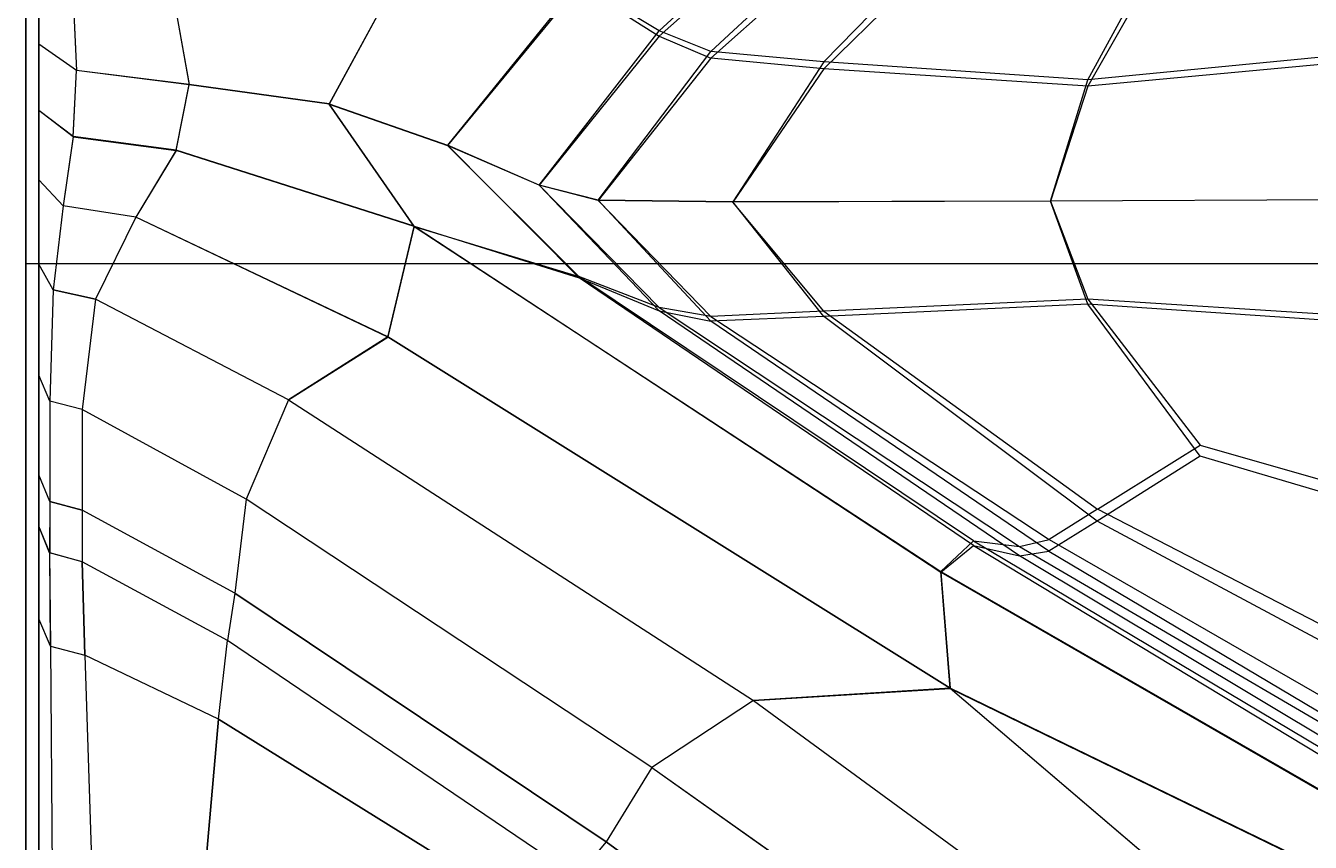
# Model space of a CAD drawing. Extents: x 11992 to 29481, y -6727 to 6811.
# Drawn here: x 12602.188 to 12606.235, y 1263.742 to 1266.316 of the extents above; entities that cross this region are included whole.
import ezdxf

# ---------------------------------------------------------------- set-up
doc = ezdxf.new("R2010")
doc.units = 0
doc.header["$MEASUREMENT"] = 0
doc.layers.get('0').update_dxf_attribs({"color": 8, "linetype": 'CONTINUOUS'})

msp = doc.modelspace()

# ---------------------------------------------------------------- linework, layer by layer
for p, q in [((12602.1883, 1277.0132, -1749.7151), (12602.1883, 1262.3258, -1766.6945)), ((12602.1883, 1274.9377, -1732.2581), (12602.1883, 1265.565, -1712.1856)), ((12602.1883, 1274.9377, -1748.6073), (12602.1883, 1259.3552, -1764.3506)), ((12602.1883, 1274.9377, -1732.2581), (12602.1883, 1248.8509, -1744.4441)), ((12602.1883, 1272.4257, -1734.7701), (12602.1883, 1256.6825, -1719.1873)), ((12602.1883, 1270.9588, -1737.9697), (12602.1883, 1252.3533, -1725.3973)), ((12602.1883, 1270.9588, -1742.8956), (12602.1883, 1250.7571, -1751.9914)), ((12602.1883, 1270.7349, -1739.1562), (12602.1883, 1248.8509, -1736.4213)), ((12602.1883, 1270.7349, -1741.7091), (12602.1883, 1249.5795, -1748.3068)), ((12602.1883, 1250.7571, -1751.9914), (12602.1883, 1270.6555, -1740.4327)), ((12602.1883, 1269.0416, -1770.2761), (12602.1883, 1265.565, -1768.6797)), ((12602.2297, 1264.4459, -1752.8047), (12602.2297, 1267.8715, -1754.1659)), ((12602.2297, 1267.6264, -1726.9486), (12602.2297, 1265.7483, -1728.5398)), ((12604.1833, 1266.2991, -1725.6076), (12605.3182, 1267.3427, -1724.8538)), ((12605.3182, 1267.2921, -1756.0416), (12604.1838, 1266.2824, -1755.2686)), ((12602.2297, 1265.7495, -1727.3566), (12602.2297, 1267.2356, -1726.5312)), ((12604.3464, 1266.2345, -1725.5787), (12605.4117, 1267.2239, -1724.8765)), ((12605.4112, 1267.1629, -1756.0267), (12604.3469, 1266.2133, -1755.3014)), ((12604.7026, 1266.2021, -1725.5952), (12605.5647, 1267.0866, -1724.9722)), ((12605.5638, 1267.027, -1755.9324), (12604.7026, 1266.1792, -1755.287)), ((12605.5342, 1266.1453, -1725.6339), (12605.888, 1266.7948, -1725.173)), ((12605.8876, 1266.7459, -1755.7269), (12605.5337, 1266.1248, -1755.2485)), ((12602.2297, 1266.0488, -1726.6613), (12602.2297, 1266.6558, -1726.4083)), ((12603.4118, 1266.5623, -1725.8625), (12603.1443, 1266.0693, -1726.2478)), ((12603.4118, 1266.5604, -1755.0026), (12603.1443, 1266.0681, -1754.6168)), ((12602.2297, 1265.4048, -1753.2975), (12602.2297, 1266.5201, -1752.8145)), ((12602.2297, 1265.2143, -1753.4625), (12602.2297, 1266.4345, -1754.2515)), ((12603.9311, 1266.4517, -1725.7052), (12603.5172, 1265.9391, -1726.1178)), ((12603.9316, 1266.4424, -1755.1651), (12603.5172, 1265.9379, -1754.7471)), ((12604.1833, 1266.2991, -1725.6076), (12603.9311, 1266.4517, -1725.7052)), ((12603.9316, 1266.4424, -1755.1651), (12604.1838, 1266.2824, -1755.2686)), ((12602.3375, 1266.4009, -1726.1456), (12602.348, 1266.1749, -1726.3544)), ((12602.3375, 1266.4007, -1754.7201), (12602.348, 1266.1746, -1754.5112)), ((12602.6618, 1266.3585, -1726.1025), (12602.7037, 1266.1301, -1726.309)), ((12602.6618, 1266.358, -1754.7625), (12602.7037, 1266.1293, -1754.5561)), ((12603.8052, 1265.813, -1725.9923), (12604.1833, 1266.2991, -1725.6076)), ((12604.3464, 1266.2345, -1725.5787), (12604.1833, 1266.2991, -1725.6076)), ((12602.348, 1266.1746, -1754.5112), (12602.2297, 1266.2574, -1754.4287)), ((12602.2297, 1266.2285, -1726.8356), (12602.2297, 1266.2574, -1726.4372)), ((12602.348, 1266.1749, -1726.3544), (12602.2297, 1266.2574, -1726.4372)), ((12604.1838, 1266.2824, -1755.2686), (12603.8052, 1265.8125, -1754.873)), ((12604.1838, 1266.2824, -1755.2686), (12604.3469, 1266.2133, -1755.3014)), ((12602.2297, 1266.095, -1753.1978), (12602.2297, 1266.2285, -1754.0302)), ((12603.9917, 1265.7655, -1725.9446), (12604.3464, 1266.2345, -1725.5787)), ((12604.3469, 1266.2133, -1755.3014), (12603.9917, 1265.7648, -1754.9206)), ((12604.7026, 1266.2021, -1725.5952), (12604.3464, 1266.2345, -1725.5787)), ((12604.7026, 1266.1792, -1755.287), (12604.3469, 1266.2133, -1755.3014)), ((12606.5198, 1266.2171, -1755.3146), (12605.5337, 1266.1248, -1755.2485)), ((12606.5198, 1266.2407, -1725.5706), (12605.5342, 1266.1453, -1725.6339)), ((12602.2297, 1265.7584, -1727.8747), (12602.2297, 1266.1937, -1728.2518)), ((12602.2297, 1265.4551, -1752.825), (12602.2297, 1266.1937, -1752.614)), ((12602.3375, 1265.966, -1726.5806), (12602.348, 1266.1749, -1726.3544)), ((12602.3375, 1265.9658, -1754.2852), (12602.348, 1266.1746, -1754.5112)), ((12602.7037, 1266.1301, -1726.309), (12602.348, 1266.1749, -1726.3544)), ((12602.7037, 1266.1293, -1754.5561), (12602.348, 1266.1746, -1754.5112)), ((12604.7026, 1266.2021, -1725.5952), (12604.4156, 1265.7607, -1725.9397)), ((12604.7026, 1266.1792, -1755.287), (12604.4156, 1265.7598, -1754.9254)), ((12605.5342, 1266.1453, -1725.6339), (12604.7026, 1266.2021, -1725.5952)), ((12605.5337, 1266.1248, -1755.2485), (12604.7026, 1266.1792, -1755.287)), ((12605.416, 1265.7629, -1725.9426), (12605.5342, 1266.1453, -1725.6339)), ((12602.6618, 1265.9236, -1726.5378), (12602.7037, 1266.1301, -1726.309)), ((12602.6618, 1265.9226, -1754.3275), (12602.7037, 1266.1293, -1754.5561)), ((12603.1443, 1266.0693, -1726.2478), (12602.7037, 1266.1301, -1726.309)), ((12603.1443, 1266.0681, -1754.6168), (12602.7037, 1266.1293, -1754.5561)), ((12605.5337, 1266.1248, -1755.2485), (12605.416, 1265.7629, -1754.9231)), ((12603.4118, 1265.6835, -1726.7401), (12603.1443, 1266.0693, -1726.2478)), ((12603.1443, 1266.0693, -1726.2478), (12603.5172, 1265.9391, -1726.1178)), ((12603.1443, 1266.0681, -1754.6168), (12603.5172, 1265.9379, -1754.7471)), ((12603.4118, 1265.6828, -1754.1237), (12603.1443, 1266.0681, -1754.6168)), ((12602.3375, 1265.9658, -1754.2852), (12602.2297, 1266.0488, -1754.2046)), ((12602.3375, 1265.966, -1726.5806), (12602.2297, 1266.0488, -1726.6613)), ((12602.3375, 1265.966, -1726.5806), (12602.306, 1265.7481, -1726.85)), ((12602.3375, 1265.9658, -1754.2852), (12602.306, 1265.7479, -1754.0158)), ((12602.6618, 1265.9236, -1726.5378), (12602.3375, 1265.966, -1726.5806)), ((12602.3375, 1265.9658, -1754.2852), (12602.6618, 1265.9226, -1754.3275)), ((12603.8052, 1265.813, -1725.9923), (12603.5172, 1265.9391, -1726.1178)), ((12603.9316, 1265.5209, -1726.6223), (12603.5172, 1265.9391, -1726.1178)), ((12603.9311, 1265.5254, -1754.2343), (12603.5172, 1265.9379, -1754.7471)), ((12603.8052, 1265.8125, -1754.873), (12603.5172, 1265.9379, -1754.7471)), ((12602.2297, 1265.8997, -1728.413), (12602.2297, 1265.4048, -1727.5683)), ((12602.6618, 1265.9236, -1726.5378), (12602.5349, 1265.7126, -1726.8153)), ((12602.6618, 1265.9226, -1754.3275), (12602.5349, 1265.7119, -1754.0504)), ((12603.4118, 1265.6835, -1726.7401), (12602.6618, 1265.9236, -1726.5378)), ((12603.4118, 1265.6828, -1754.1237), (12602.6618, 1265.9226, -1754.3275)), ((12602.2297, 1265.8296, -1726.9267), (12602.2297, 1265.5636, -1727.1889)), ((12602.306, 1265.7479, -1754.0158), (12602.2297, 1265.8296, -1753.9392)), ((12602.306, 1265.7481, -1726.85), (12602.2297, 1265.8296, -1726.9267)), ((12604.1838, 1265.4174, -1726.4622), (12603.8052, 1265.813, -1725.9923)), ((12603.9917, 1265.7655, -1725.9446), (12603.8052, 1265.813, -1725.9923)), ((12603.9917, 1265.7648, -1754.9206), (12603.8052, 1265.8125, -1754.873)), ((12603.8052, 1265.8125, -1754.873), (12604.1833, 1265.4279, -1754.3871)), ((12606.4827, 1265.7679, -1754.9187), (12605.416, 1265.7629, -1754.9231)), ((12602.2297, 1265.7495, -1727.3566), (12602.2297, 1265.2143, -1727.4033)), ((12602.2297, 1265.7483, -1752.3261), (12602.2297, 1262.8477, -1747.4478)), ((12602.306, 1265.7481, -1726.85), (12602.2746, 1265.483, -1727.1161)), ((12602.306, 1265.7479, -1754.0158), (12602.2746, 1265.483, -1753.7497)), ((12602.5349, 1265.7126, -1726.8153), (12602.306, 1265.7481, -1726.85)), ((12602.5349, 1265.7119, -1754.0504), (12602.306, 1265.7479, -1754.0158)), ((12604.4156, 1265.7607, -1725.9397), (12603.9917, 1265.7655, -1725.9446)), ((12604.3469, 1265.3848, -1726.393), (12603.9917, 1265.7655, -1725.9446)), ((12604.4156, 1265.7598, -1754.9254), (12603.9917, 1265.7648, -1754.9206)), ((12603.9917, 1265.7648, -1754.9206), (12604.3464, 1265.3988, -1754.4516)), ((12605.416, 1265.7629, -1754.9231), (12604.4156, 1265.7598, -1754.9254)), ((12605.416, 1265.7629, -1725.9426), (12604.4156, 1265.7607, -1725.9397)), ((12604.7026, 1265.3993, -1726.359), (12604.4156, 1265.7607, -1725.9397)), ((12604.7026, 1265.4155, -1754.4841), (12604.4156, 1265.7598, -1754.9254)), ((12606.4827, 1265.7674, -1725.9476), (12605.416, 1265.7629, -1725.9426)), ((12605.416, 1265.7629, -1754.9231), (12605.5342, 1265.4541, -1754.5407)), ((12605.5337, 1265.4377, -1726.3046), (12605.416, 1265.7629, -1725.9426)), ((12602.5349, 1265.7126, -1726.8153), (12602.4086, 1265.4541, -1727.0896)), ((12602.5349, 1265.7119, -1754.0504), (12602.4086, 1265.4539, -1753.7762)), ((12603.3289, 1265.3352, -1727.2849), (12602.5349, 1265.7126, -1726.8153)), ((12603.3289, 1265.334, -1753.5808), (12602.5349, 1265.7119, -1754.0504)), ((12603.4118, 1265.6835, -1726.7401), (12603.3289, 1265.3352, -1727.2849)), ((12603.3289, 1265.334, -1753.5808), (12603.4118, 1265.6828, -1754.1237)), ((12603.4118, 1265.6835, -1726.7401), (12603.9316, 1265.5209, -1726.6223)), ((12603.4118, 1265.6835, -1726.7401), (12605.0707, 1264.5932, -1728.1416)), ((12603.4118, 1265.6828, -1754.1237), (12605.0707, 1264.5951, -1752.718)), ((12603.4118, 1265.6828, -1754.1237), (12603.9311, 1265.5254, -1754.2343)), ((12607.1879, 1265.565, -1768.6797), (12602.1883, 1265.565, -1768.6797)), ((12607.1879, 1265.565, -1712.1856), (12602.1883, 1265.565, -1712.1856)), ((12602.2746, 1265.483, -1753.7497), (12602.2297, 1265.5636, -1753.677)), ((12602.2746, 1265.483, -1727.1161), (12602.2297, 1265.5636, -1727.1889)), ((12605.1742, 1264.6924, -1753.1063), (12603.9311, 1265.5254, -1754.2343)), ((12604.1833, 1265.4279, -1754.3871), (12603.9311, 1265.5254, -1754.2343)), ((12605.1742, 1264.6774, -1727.7317), (12603.9316, 1265.5209, -1726.6223)), ((12603.9316, 1265.5209, -1726.6223), (12604.1838, 1265.4174, -1726.4622)), ((12602.2297, 1264.9344, -1752.9935), (12602.2297, 1265.4754, -1751.9991)), ((12602.2297, 1263.95, -1729.0222), (12602.2297, 1265.4754, -1728.8668)), ((12602.2746, 1265.483, -1753.7497), (12602.2641, 1265.1328, -1753.5332)), ((12602.2746, 1265.483, -1727.1161), (12602.2641, 1265.1328, -1727.3326)), ((12602.4086, 1265.4539, -1753.7762), (12602.2746, 1265.483, -1753.7497)), ((12602.2746, 1265.483, -1727.1161), (12602.4086, 1265.4541, -1727.0896)), ((12602.4086, 1265.4541, -1727.0896), (12602.3661, 1265.1056, -1727.309)), ((12602.4086, 1265.4539, -1753.7762), (12602.3661, 1265.1056, -1753.5568)), ((12603.016, 1265.1363, -1727.4834), (12602.4086, 1265.4541, -1727.0896)), ((12603.016, 1265.1361, -1753.3824), (12602.4086, 1265.4539, -1753.7762)), ((12605.5342, 1265.4541, -1754.5407), (12604.7026, 1265.4155, -1754.4841)), ((12606.5198, 1265.391, -1754.4455), (12605.5342, 1265.4541, -1754.5407)), ((12605.5342, 1265.4541, -1754.5407), (12605.888, 1264.9933, -1753.8914)), ((12604.3464, 1265.3988, -1754.4516), (12604.1833, 1265.4279, -1754.3871)), ((12604.1833, 1265.4279, -1754.3871), (12605.3182, 1264.674, -1753.3433)), ((12605.3182, 1264.6445, -1727.4719), (12604.1838, 1265.4174, -1726.4622)), ((12604.1838, 1265.4174, -1726.4622), (12604.3469, 1265.3848, -1726.393)), ((12604.7026, 1265.4155, -1754.4841), (12604.3464, 1265.3988, -1754.4516)), ((12605.5337, 1265.4377, -1726.3046), (12604.7026, 1265.3993, -1726.359)), ((12604.7026, 1265.4155, -1754.4841), (12605.5647, 1264.7923, -1753.5995)), ((12605.8876, 1264.9592, -1726.9256), (12605.5337, 1265.4377, -1726.3046)), ((12606.5198, 1265.3714, -1726.3969), (12605.5337, 1265.4377, -1726.3046)), ((12604.3464, 1265.3988, -1754.4516), (12605.4117, 1264.6967, -1753.4622)), ((12604.7026, 1265.3993, -1726.359), (12604.3469, 1265.3848, -1726.393)), ((12605.4112, 1264.6595, -1727.3428), (12604.3469, 1265.3848, -1726.393)), ((12605.5638, 1264.7537, -1727.2066), (12604.7026, 1265.3993, -1726.359)), ((12603.3289, 1265.3352, -1727.2849), (12603.016, 1265.1363, -1727.4834)), ((12603.016, 1265.1361, -1753.3824), (12603.3289, 1265.334, -1753.5808)), ((12605.1003, 1264.2277, -1728.721), (12603.3289, 1265.3352, -1727.2849)), ((12605.1003, 1264.2265, -1752.1453), (12603.3289, 1265.334, -1753.5808)), ((12602.2641, 1265.1328, -1727.3326), (12602.2297, 1265.2143, -1727.4033)), ((12602.2641, 1265.1328, -1753.5332), (12602.2297, 1265.2143, -1753.4625)), ((12602.3661, 1265.1056, -1727.309), (12602.2641, 1265.1328, -1727.3326)), ((12602.2641, 1265.1328, -1727.3326), (12602.2641, 1264.8164, -1727.5058)), ((12602.3661, 1265.1056, -1753.5568), (12602.2641, 1265.1328, -1753.5332)), ((12602.2641, 1265.1328, -1753.5332), (12602.2641, 1264.6538, -1753.2236)), ((12603.016, 1265.1363, -1727.4834), (12602.883, 1264.8238, -1727.652)), ((12603.016, 1265.1361, -1753.3824), (12602.883, 1264.8235, -1753.2139)), ((12603.016, 1265.1363, -1727.4834), (12604.4804, 1264.1891, -1728.6716)), ((12603.016, 1265.1361, -1753.3824), (12604.4804, 1264.1889, -1752.1943)), ((12602.2297, 1265.0941, -1727.7383), (12602.2297, 1265.0178, -1728.5087)), ((12602.2297, 1265.0941, -1727.7383), (12602.2297, 1264.4459, -1728.061)), ((12602.883, 1264.8238, -1727.652), (12602.3661, 1265.1056, -1727.309)), ((12602.883, 1264.8235, -1753.2139), (12602.3661, 1265.1056, -1753.5568)), ((12602.3661, 1265.1056, -1753.5568), (12602.3661, 1264.6256, -1753.2466)), ((12602.3661, 1265.1056, -1727.309), (12602.3661, 1264.6259, -1727.6193)), ((12605.8876, 1264.9592, -1726.9256), (12605.5638, 1264.7537, -1727.2066)), ((12605.5647, 1264.7923, -1753.5995), (12605.888, 1264.9933, -1753.8914)), ((12606.6314, 1264.7389, -1727.2237), (12605.8876, 1264.9592, -1726.9256)), ((12605.888, 1264.9933, -1753.8914), (12606.6324, 1264.7804, -1753.5813)), ((12602.2641, 1264.8164, -1753.36), (12602.2297, 1264.8998, -1753.2902)), ((12602.2297, 1263.2266, -1750.9849), (12602.2297, 1264.8998, -1753.2902)), ((12602.2641, 1264.8164, -1727.5058), (12602.2297, 1264.8998, -1727.5756)), ((12602.2297, 1264.3381, -1751.5719), (12602.2297, 1264.8161, -1751.2374)), ((12602.2297, 1264.1312, -1730.4415), (12602.2297, 1264.8161, -1729.6285)), ((12602.2641, 1264.8164, -1727.5058), (12602.2636, 1264.6538, -1727.6423)), ((12602.3661, 1264.7887, -1753.3833), (12602.2641, 1264.8164, -1753.36)), ((12602.2641, 1264.8164, -1727.5058), (12602.3661, 1264.7887, -1727.4826)), ((12602.883, 1264.8238, -1727.652), (12602.8472, 1264.5272, -1727.7929)), ((12602.883, 1264.8235, -1753.2139), (12602.8472, 1264.5272, -1753.073)), ((12604.1609, 1263.9781, -1728.6808), (12602.883, 1264.8238, -1727.652)), ((12604.1609, 1263.9779, -1752.1851), (12602.883, 1264.8235, -1753.2139)), ((12602.8472, 1264.5272, -1727.7929), (12602.3661, 1264.7887, -1727.4826)), ((12602.8472, 1264.5272, -1753.073), (12602.3661, 1264.7887, -1753.3833)), ((12605.5647, 1264.7923, -1753.5995), (12605.4117, 1264.6967, -1753.4622)), ((12606.5756, 1264.2682, -1752.839), (12605.5647, 1264.7923, -1753.5995)), ((12602.2636, 1264.6538, -1727.6423), (12602.2297, 1264.7379, -1727.7113)), ((12602.2641, 1264.6538, -1753.2236), (12602.2297, 1264.7379, -1753.1545)), ((12605.5638, 1264.7537, -1727.2066), (12605.4112, 1264.6595, -1727.3428)), ((12606.5742, 1264.212, -1727.9368), (12605.5638, 1264.7537, -1727.2066)), ((12605.0707, 1264.5951, -1752.718), (12605.1742, 1264.6924, -1753.1063)), ((12605.0707, 1264.5932, -1728.1416), (12605.1742, 1264.6774, -1727.7317)), ((12605.1742, 1264.6924, -1753.1063), (12606.4855, 1263.9097, -1752.0295)), ((12605.1742, 1264.6924, -1753.1063), (12605.3182, 1264.674, -1753.3433)), ((12605.1742, 1264.6774, -1727.7317), (12606.485, 1263.8851, -1728.7905)), ((12605.1742, 1264.6774, -1727.7317), (12605.3182, 1264.6445, -1727.4719)), ((12605.3182, 1264.674, -1753.3433), (12605.4117, 1264.6967, -1753.4622)), ((12605.4117, 1264.6967, -1753.4622), (12606.5451, 1264.0439, -1752.525)), ((12602.2297, 1263.0082, -1729.7456), (12602.2297, 1264.6461, -1728.2177)), ((12602.3661, 1264.6259, -1727.6193), (12602.2636, 1264.6538, -1727.6423)), ((12602.2636, 1264.6538, -1727.6423), (12602.266, 1264.3603, -1727.994)), ((12602.3661, 1264.6256, -1753.2466), (12602.2641, 1264.6538, -1753.2236)), ((12602.266, 1264.3603, -1752.8719), (12602.2641, 1264.6538, -1753.2236)), ((12605.3182, 1264.674, -1753.3433), (12606.5218, 1263.9705, -1752.3512)), ((12605.3182, 1264.6445, -1727.4719), (12605.4112, 1264.6595, -1727.3428)), ((12606.5208, 1263.9235, -1728.4316), (12605.3182, 1264.6445, -1727.4719)), ((12605.4112, 1264.6595, -1727.3428), (12606.5437, 1263.9862, -1728.2431)), ((12602.8239, 1264.3777, -1727.9084), (12602.3661, 1264.6259, -1727.6193)), ((12602.3661, 1264.6259, -1727.6193), (12602.3742, 1264.3317, -1727.9716)), ((12602.8239, 1264.3777, -1752.9574), (12602.3661, 1264.6256, -1753.2466)), ((12602.3742, 1264.3317, -1752.8943), (12602.3661, 1264.6256, -1753.2466)), ((12605.1003, 1264.2265, -1752.1453), (12605.0707, 1264.5951, -1752.718)), ((12605.0707, 1264.5951, -1752.718), (12606.4598, 1263.7959, -1751.6367)), ((12605.0707, 1264.5932, -1728.1416), (12606.4598, 1263.7919, -1729.2195)), ((12605.0707, 1264.5932, -1728.1416), (12605.1003, 1264.2277, -1728.721)), ((12602.8472, 1264.5272, -1727.7929), (12602.8239, 1264.3777, -1727.9084)), ((12602.8472, 1264.5272, -1753.073), (12602.8239, 1264.3777, -1752.9574)), ((12602.8472, 1264.5272, -1727.7929), (12604.0169, 1263.743, -1728.7237)), ((12604.0169, 1263.743, -1752.1421), (12602.8472, 1264.5272, -1753.073)), ((12602.266, 1264.3603, -1727.994), (12602.2297, 1264.4459, -1728.061)), ((12602.266, 1264.3603, -1752.8719), (12602.2297, 1264.4459, -1752.8047)), ((12602.266, 1264.3603, -1727.994), (12602.3742, 1264.3317, -1727.9716)), ((12602.266, 1264.3603, -1727.994), (12602.2717, 1263.6512, -1728.8131)), ((12602.266, 1264.3603, -1752.8719), (12602.2717, 1263.6512, -1752.0527)), ((12602.266, 1264.3603, -1752.8719), (12602.3742, 1264.3317, -1752.8943)), ((12602.7953, 1264.1297, -1752.6614), (12602.8239, 1264.3777, -1752.9574)), ((12602.7953, 1264.1297, -1728.2045), (12602.8239, 1264.3777, -1727.9084)), ((12603.9239, 1263.6333, -1752.09), (12602.8239, 1264.3777, -1752.9574)), ((12603.9239, 1263.6333, -1728.7759), (12602.8239, 1264.3777, -1727.9084)), ((12602.7953, 1264.1297, -1752.6614), (12602.3742, 1264.3317, -1752.8943)), ((12602.7953, 1264.1297, -1728.2045), (12602.3742, 1264.3317, -1727.9716)), ((12602.3742, 1264.3317, -1727.9716), (12602.3981, 1263.6214, -1728.7922)), ((12602.3742, 1264.3317, -1752.8943), (12602.3981, 1263.6212, -1752.0736)), ((12605.1003, 1264.2277, -1728.721), (12604.4804, 1264.1891, -1728.6716)), ((12604.4804, 1264.1889, -1752.1943), (12605.1003, 1264.2265, -1752.1453)), ((12606.4669, 1263.5647, -1729.618), (12605.1003, 1264.2277, -1728.721)), ((12605.1003, 1264.2277, -1728.721), (12606.146, 1263.3351, -1729.8833)), ((12606.146, 1263.3348, -1750.9826), (12605.1003, 1264.2265, -1752.1453)), ((12605.1003, 1264.2265, -1752.1453), (12606.4669, 1263.563, -1751.2492)), ((12604.4804, 1264.1891, -1728.6716), (12604.1609, 1263.9781, -1728.6808)), ((12604.4804, 1264.1889, -1752.1943), (12604.1609, 1263.9779, -1752.1851)), ((12604.4804, 1264.1891, -1728.6716), (12605.7383, 1263.2686, -1729.8384)), ((12604.4804, 1264.1889, -1752.1943), (12605.7383, 1263.2683, -1751.0275)), ((12602.7953, 1264.1297, -1752.6614), (12602.7442, 1263.5389, -1751.979)), ((12602.7442, 1263.5389, -1728.8869), (12602.7953, 1264.1297, -1728.2045)), ((12602.7953, 1264.1297, -1752.6614), (12603.7704, 1263.5244, -1751.9628)), ((12603.7704, 1263.5244, -1728.903), (12602.7953, 1264.1297, -1728.2045)), ((12604.1609, 1263.9781, -1728.6808), (12604.0169, 1263.743, -1728.7237)), ((12604.1609, 1263.9779, -1752.1851), (12604.0169, 1263.743, -1752.1421)), ((12604.1609, 1263.9781, -1728.6808), (12605.405, 1263.0962, -1729.772)), ((12604.1609, 1263.9779, -1752.1851), (12605.405, 1263.0962, -1751.0938)), ((12604.0169, 1263.743, -1752.1421), (12603.9239, 1263.6333, -1752.09)), ((12604.0169, 1263.743, -1728.7237), (12603.9239, 1263.6333, -1728.7759)), ((12605.1528, 1262.9228, -1751.149), (12604.0169, 1263.743, -1752.1421)), ((12604.0169, 1263.743, -1728.7237), (12605.1528, 1262.9228, -1729.7169))]:
    msp.add_line(p, q)

doc.saveas('drawing.dxf')
